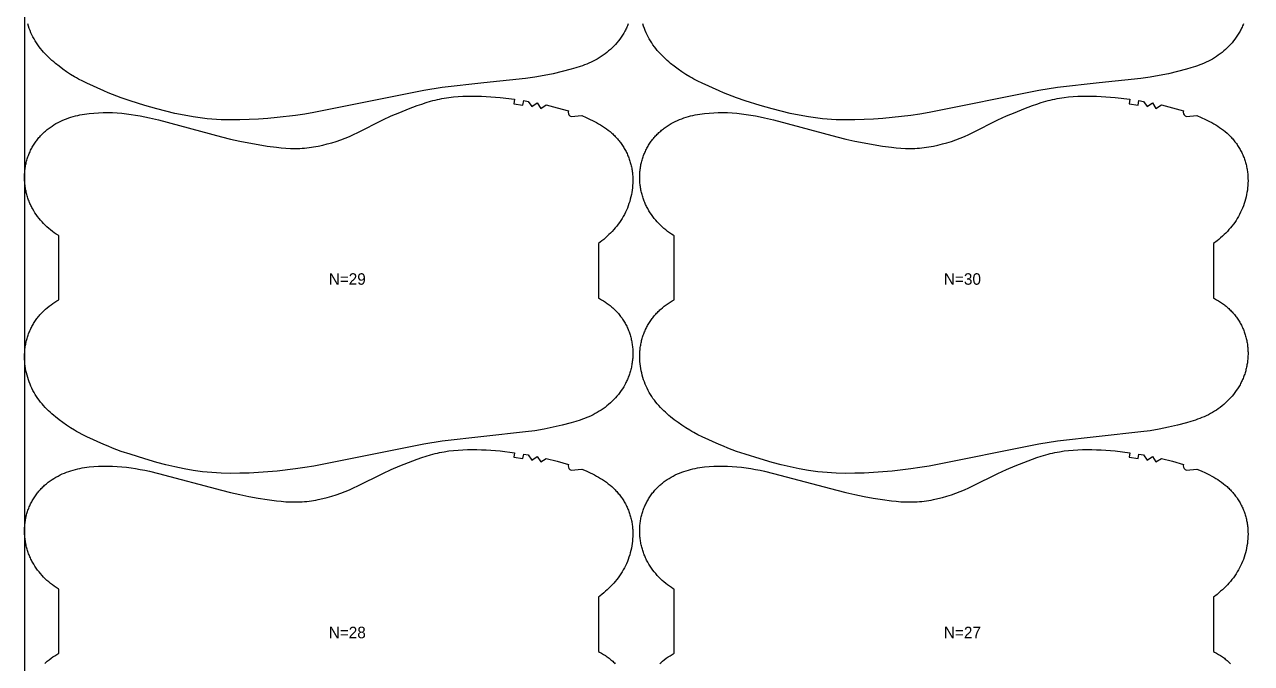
# Model space of a CAD drawing. Header units: inches. Extents: x 0 to 1874, y 0 to 1092.
# Drawn here: x 0 to 535, y 535 to 814 of the extents above; entities that cross this region are included whole.
import ezdxf

# ---------------------------------------------------------------- set-up
doc = ezdxf.new("R2010")
doc.units = ezdxf.units.IN

msp = doc.modelspace()

# ---------------------------------------------------------------- linework, layer by layer
at = {"layer": '1'}
for points in [[(0, 0), (1873.6998, 0), (1873.6998, 1091.8845), (0, 1091.8845), (0, 0)], [(238.2571, 773.4172), (242.8323, 773.8646), (244.7064, 773.0794), (246.5533, 772.2323), (247.4652, 771.7841), (248.3686, 771.3186), (249.263, 770.8352), (250.1478, 770.3334), (251.0221, 769.8125), (251.8843, 769.2714), (252.7323, 768.7089), (253.5641, 768.1239), (254.3776, 767.5152), (255.1709, 766.8816), (255.9419, 766.2221), (256.3184, 765.8822), (256.6886, 765.5353), (257.0523, 765.1815), (257.4093, 764.8207), (257.7594, 764.4531), (258.1027, 764.0789), (258.439, 763.6982), (258.7681, 763.3113), (259.09, 762.9181), (259.4046, 762.519), (259.7117, 762.114), (260.0113, 761.7033), (260.3032, 761.287), (260.5873, 760.8654), (260.8635, 760.4385), (261.1318, 760.0066), (261.392, 759.5697), (261.6439, 759.128), (261.8875, 758.6817), (262.1228, 758.231), (262.3496, 757.776), (262.5678, 757.3168), (262.7775, 756.8537), (262.9784, 756.3868), (263.1706, 755.9162), (263.354, 755.4422), (263.5285, 754.9649), (263.6941, 754.4845), (263.8506, 754.0011), (263.9979, 753.5149), (264.1361, 753.0261), (264.2651, 752.5348), (264.3847, 752.0412), (264.4949, 751.5455), (264.5957, 751.0478), (264.6871, 750.5483), (264.7691, 750.0472), (264.8419, 749.5446), (264.9055, 749.0407), (264.96, 748.5357), (265.0055, 748.0297), (265.042, 747.5229), (265.0884, 746.5076), (265.0998, 745.4911), (265.0768, 744.4747), (265.0199, 743.4598), (264.9297, 742.4476), (264.8068, 741.439), (264.6517, 740.435), (264.4647, 739.4362), (264.2466, 738.4437), (263.9976, 737.4581), (263.7184, 736.4804), (263.4095, 735.5113), (263.0712, 734.5519), (262.7037, 733.6032), (262.307, 732.6665), (261.8811, 731.7432), (261.426, 730.8344), (260.9417, 729.9414), (260.4283, 729.0655), (259.8858, 728.208), (259.3144, 727.3697), (258.7158, 726.5506), (258.0917, 725.7501), (257.444, 724.9677), (256.7746, 724.203), (256.0852, 723.4555), (255.3777, 722.7246), (254.6539, 722.0099), (253.9155, 721.3109), (253.1635, 720.6272), (252.3984, 719.9581), (251.6212, 719.3033), (250.0998, 718.0878), (250.0998, 694.3795), (250.5064, 694.1734), (251.3975, 693.6844), (252.2719, 693.1657), (253.1282, 692.6176), (253.5491, 692.3326), (253.965, 692.0402), (254.3755, 691.7407), (254.7806, 691.4339), (255.1801, 691.1198), (255.5738, 690.7986), (255.9614, 690.4703), (256.3429, 690.1348), (256.718, 689.7922), (257.0866, 689.4426), (257.4484, 689.0859), (257.8033, 688.7223), (258.1512, 688.3519), (258.492, 687.9749), (258.8255, 687.5914), (259.1516, 687.2016), (259.4701, 686.8055), (259.7808, 686.4035), (260.0838, 685.9955), (260.3787, 685.5817), (260.6656, 685.1623), (260.9442, 684.7374), (261.2143, 684.3071), (261.476, 683.8716), (261.729, 683.4311), (261.9731, 682.9857), (262.2084, 682.5355), (262.4346, 682.0807), (262.6519, 681.6215), (262.8601, 681.1581), (263.0592, 680.6907), (263.2492, 680.2194), (263.4301, 679.7446), (263.6018, 679.2663), (263.7643, 678.7848), (263.9176, 678.3003), (264.0616, 677.8129), (264.1963, 677.3229), (264.3217, 676.8304), (264.4377, 676.3356), (264.5443, 675.8388), (264.6416, 675.3401), (264.7293, 674.8397), (264.8077, 674.3377), (264.8767, 673.8345), (264.9363, 673.33), (264.9866, 672.8245), (265.0277, 672.3181), (265.0595, 671.811), (265.0821, 671.3034), (265.0955, 670.7954), (265.0998, 670.2872), (265.095, 669.779), (265.0811, 669.2709), (265.0582, 668.7631), (265.0263, 668.2557), (264.9855, 667.7489), (264.9357, 667.243), (264.8771, 666.7379), (264.8096, 666.234), (264.7332, 665.7313), (264.6479, 665.2302), (264.5538, 664.7306), (264.4509, 664.2328), (264.3391, 663.737), (264.2185, 663.2433), (264.0891, 662.7519), (263.9509, 662.263), (263.8039, 661.7767), (263.6481, 661.2933), (263.4835, 660.8128), (263.3101, 660.3355), (263.128, 659.8615), (262.9371, 659.3909), (262.7375, 658.9241), (262.5294, 658.4609), (262.3127, 658.0017), (262.0878, 657.5464), (261.8547, 657.0951), (261.6136, 656.6479), (261.1079, 655.7665), (260.572, 654.9027), (260.0069, 654.0573), (259.4139, 653.2312), (258.7941, 652.4251), (258.1487, 651.6396), (257.4785, 650.8755), (256.7843, 650.1333), (256.0669, 649.4135), (255.3272, 648.7168), (254.566, 648.0436), (253.784, 647.3947), (252.9821, 646.7704), (252.1612, 646.1714), (251.3221, 645.5978), (250.4661, 645.0498), (249.5941, 644.5274), (248.7071, 644.0308), (247.8063, 643.5601), (246.8927, 643.1154), (245.9672, 642.6968), (245.0311, 642.3041), (244.0854, 641.9351), (243.1312, 641.5875), (242.1698, 641.2589), (240.2298, 640.6487), (238.2747, 640.0852), (234.3435, 639.0467), (230.3869, 638.1186), (226.4039, 637.3046), (222.3975, 636.6154), (218.3721, 636.0532), (200.1828, 634.107), (182.0039, 632.0666), (173.9798, 630.7582), (126.1457, 621.1918), (122.1333, 620.5404), (118.1089, 619.9638), (110.0365, 618.9962), (105.9877, 618.6333), (101.9321, 618.3539), (97.872, 618.1533), (93.8085, 618.0325), (89.743, 618), (85.679, 618.0871), (83.649, 618.1866), (81.6214, 618.3262), (79.5972, 618.5068), (77.5771, 618.7294), (75.5621, 618.9942), (73.5524, 619.2985), (69.5499, 620.0119), (65.5709, 620.8441), (61.6141, 621.7759), (57.6781, 622.7926), (52.448, 624.2795), (46.0015, 626.3073), (42.1496, 627.6108), (40.2383, 628.3019), (38.342, 629.0306), (36.4629, 629.8018), (34.5975, 630.6069), (27.188, 633.964), (25.3594, 634.8504), (23.5572, 635.7863), (22.6686, 636.2777), (21.789, 636.7851), (20.0562, 637.8457), (18.3583, 638.9632), (16.695, 640.1326), (15.0668, 641.3505), (13.4786, 642.6194), (12.7013, 643.2743), (11.9363, 643.9433), (11.1842, 644.6271), (10.4459, 645.326), (9.7221, 646.0407), (9.0146, 646.7716), (8.3252, 647.5191), (7.6557, 648.2839), (7.0081, 649.0662), (6.384, 649.8667), (5.7853, 650.6859), (5.214, 651.5241), (4.6715, 652.3817), (4.158, 653.2576), (3.6738, 654.1505), (3.2187, 655.0593), (2.7928, 655.9827), (2.396, 656.9193), (2.0285, 657.868), (1.6903, 658.8275), (1.3813, 659.7965), (1.1021, 660.7742), (0.8532, 661.7598), (0.635, 662.7524), (0.4481, 663.7511), (0.2929, 664.7552), (0.17, 665.7637), (0.0799, 666.7759), (0.023, 667.7908), (0, 668.8072), (0.0114, 669.8237), (0.0578, 670.839), (0.0943, 671.3458), (0.1397, 671.8518), (0.1942, 672.3568), (0.2579, 672.8607), (0.3306, 673.3633), (0.4127, 673.8644), (0.5041, 674.3639), (0.6048, 674.8616), (0.7151, 675.3573), (0.8347, 675.8509), (0.9636, 676.3422), (1.1018, 676.831), (1.2492, 677.3172), (1.4057, 677.8006), (1.5712, 678.281), (1.7457, 678.7583), (1.9291, 679.2323), (2.1214, 679.7029), (2.3223, 680.1698), (2.532, 680.6329), (2.7502, 681.0921), (2.977, 681.5471), (3.2122, 681.9979), (3.4559, 682.4441), (3.7078, 682.8858), (3.968, 683.3227), (4.2362, 683.7546), (4.5125, 684.1815), (4.7966, 684.6032), (5.0885, 685.0194), (5.3881, 685.4301), (5.6952, 685.8351), (6.0098, 686.2342), (6.3317, 686.6274), (6.6608, 687.0144), (6.9971, 687.395), (7.3403, 687.7692), (7.6905, 688.1368), (8.0475, 688.4976), (8.4111, 688.8515), (8.7813, 689.1983), (9.1579, 689.5382), (9.9289, 690.1977), (10.7222, 690.8313), (11.5357, 691.44), (12.3675, 692.025), (13.2155, 692.5875), (14.0777, 693.1286), (14.952, 693.6496), (15, 693.6768), (15, 721.5143), (14.6337, 721.7337), (13.7777, 722.2817), (12.9386, 722.8553), (12.1177, 723.4543), (11.3158, 724.0785), (10.5338, 724.7275), (9.7725, 725.4007), (9.0328, 726.0974), (8.3155, 726.8172), (7.6213, 727.5594), (6.9511, 728.3235), (6.3057, 729.1089), (5.6859, 729.9151), (5.0929, 730.7412), (4.5278, 731.5865), (3.9919, 732.4503), (3.4862, 733.3318), (3.2451, 733.779), (3.012, 734.2302), (2.7871, 734.6856), (2.5704, 735.1448), (2.3622, 735.6079), (2.1626, 736.0748), (1.9718, 736.5453), (1.7897, 737.0193), (1.6163, 737.4967), (1.4517, 737.9772), (1.2959, 738.4606), (1.1489, 738.9469), (1.0107, 739.4358), (0.8813, 739.9272), (0.7607, 740.4209), (0.6489, 740.9167), (0.546, 741.4145), (0.4519, 741.914), (0.3666, 742.4152), (0.2902, 742.9179), (0.2227, 743.4218), (0.164, 743.9268), (0.1143, 744.4328), (0.0734, 744.9396), (0.0416, 745.447), (0.0187, 745.9548), (0.0048, 746.4629), (0, 746.9711), (0.0043, 747.4793), (0.0177, 747.9873), (0.0403, 748.4949), (0.0721, 749.002), (0.1132, 749.5084), (0.1635, 750.0139), (0.2231, 750.5183), (0.2921, 751.0216), (0.3705, 751.5236), (0.4582, 752.024), (0.5554, 752.5227), (0.6621, 753.0195), (0.7781, 753.5143), (0.9035, 754.0068), (1.0382, 754.4968), (1.1822, 754.9842), (1.3355, 755.4687), (1.498, 755.9502), (1.6697, 756.4285), (1.8506, 756.9033), (2.0406, 757.3745), (2.2397, 757.8419), (2.4479, 758.3053), (2.6652, 758.7645), (2.8914, 759.2193), (3.1266, 759.6696), (3.3708, 760.115), (3.6238, 760.5555), (3.8854, 760.991), (4.1556, 761.4212), (4.4342, 761.8461), (4.721, 762.2656), (5.016, 762.6793), (5.3189, 763.0873), (5.6297, 763.4894), (5.9482, 763.8855), (6.2743, 764.2753), (6.6078, 764.6588), (6.9485, 765.0358), (7.2965, 765.4062), (7.6514, 765.7698), (8.0132, 766.1265), (8.3818, 766.4761), (8.7569, 766.8187), (9.1383, 767.1542), (9.526, 767.4825), (9.9197, 767.8037), (10.3191, 768.1177), (10.7243, 768.4245), (11.1348, 768.7241), (11.5506, 769.0164), (11.9715, 769.3015), (12.8279, 769.8496), (13.7023, 770.3683), (14.5934, 770.8573), (15.4997, 771.3166), (16.4201, 771.7465), (17.3535, 772.1475), (18.2987, 772.5199), (19.2545, 772.8644), (20.22, 773.1812), (21.194, 773.4709), (22.1754, 773.7339), (23.1631, 773.9708), (24.1564, 774.1827), (25.1547, 774.371), (26.1573, 774.5369), (27.1634, 774.6818), (28.1726, 774.8068), (30.1971, 775.0026), (32.2262, 775.1332), (34.2577, 775.2014), (36.2898, 775.2085), (38.3211, 775.1558), (40.3501, 775.0451), (42.3758, 774.8803), (44.3974, 774.6661), (46.414, 774.4068), (48.4249, 774.1062), (50.4289, 773.7642), (52.425, 773.3802), (54.4119, 772.9532), (58.359, 771.9839), (85.8508, 764.6333), (89.8023, 763.6778), (93.7703, 762.7938), (97.7548, 761.9874), (101.7536, 761.2558), (105.7653, 760.602), (109.7943, 760.0607), (111.8166, 759.8466), (113.8431, 759.6825), (115.8726, 759.5798), (116.8881, 759.555), (117.9037, 759.5498), (118.9193, 759.5652), (119.9346, 759.6013), (120.9492, 759.6576), (121.9626, 759.7338), (122.9745, 759.8295), (123.9844, 759.9444), (124.9921, 760.0782), (125.997, 760.2304), (126.9988, 760.4007), (127.9974, 760.5886), (129.9843, 761.0152), (131.9568, 761.506), (133.9138, 762.0569), (135.854, 762.6646), (137.7755, 763.3289), (139.6757, 764.0501), (141.5524, 764.8289), (143.4047, 765.6633), (145.2371, 766.5418), (156.1331, 772.0222), (159.8305, 773.7112), (163.5734, 775.2984), (167.3508, 776.799), (171.1615, 778.2156), (173.0803, 778.8897), (175.0107, 779.5281), (176.9556, 780.1162), (177.9344, 780.3869), (178.9179, 780.6396), (179.9064, 780.8728), (180.8995, 781.0867), (181.8968, 781.2819), (182.8977, 781.4589), (184.9085, 781.7605), (186.9282, 781.996), (188.9533, 782.17), (190.9821, 782.2885), (193.0135, 782.3579), (195.0461, 782.3845), (197.0789, 782.3735), (199.1109, 782.3256), (201.1416, 782.2405), (203.1702, 782.1178), (207.2195, 781.7652), (213.5677, 780.997), (213.2964, 779.0155), (217.2127, 778.4389), (217.5249, 780.4144), (219.4986, 780.091), (221.1095, 777.7769), (223.4335, 779.3726), (224.9794, 777.0165), (227.3466, 778.5443), (232.1847, 777.2868), (236.9967, 775.9325), (236.8989, 775.319), (236.9938, 774.705), (237.2721, 774.1496), (237.7071, 773.7061), (238.2571, 773.4172)], [(506.3571, 773.4172), (510.9323, 773.8646), (512.8064, 773.0794), (514.6533, 772.2323), (515.5652, 771.7841), (516.4686, 771.3186), (517.363, 770.8352), (518.2478, 770.3334), (519.1221, 769.8125), (519.9843, 769.2714), (520.8323, 768.7089), (521.6641, 768.1239), (522.4776, 767.5152), (523.2709, 766.8816), (524.0419, 766.2221), (524.4184, 765.8822), (524.7886, 765.5353), (525.1523, 765.1815), (525.5093, 764.8207), (525.8594, 764.4531), (526.2027, 764.0789), (526.539, 763.6982), (526.8681, 763.3113), (527.19, 762.9181), (527.5046, 762.519), (527.8117, 762.114), (528.1113, 761.7033), (528.4032, 761.287), (528.6873, 760.8654), (528.9635, 760.4385), (529.2318, 760.0066), (529.492, 759.5697), (529.7439, 759.128), (529.9875, 758.6817), (530.2228, 758.231), (530.4496, 757.776), (530.6678, 757.3168), (530.8775, 756.8537), (531.0784, 756.3868), (531.2706, 755.9162), (531.454, 755.4422), (531.6285, 754.9649), (531.7941, 754.4845), (531.9506, 754.0011), (532.0979, 753.5149), (532.2361, 753.0261), (532.3651, 752.5348), (532.4847, 752.0412), (532.5949, 751.5455), (532.6957, 751.0478), (532.7871, 750.5483), (532.8691, 750.0472), (532.9419, 749.5446), (533.0055, 749.0407), (533.06, 748.5357), (533.1055, 748.0297), (533.142, 747.5229), (533.1884, 746.5076), (533.1998, 745.4911), (533.1768, 744.4747), (533.1199, 743.4598), (533.0297, 742.4476), (532.9068, 741.439), (532.7517, 740.435), (532.5647, 739.4362), (532.3466, 738.4437), (532.0976, 737.4581), (531.8184, 736.4804), (531.5095, 735.5113), (531.1712, 734.5519), (530.8037, 733.6032), (530.407, 732.6665), (529.9811, 731.7432), (529.526, 730.8344), (529.0417, 729.9414), (528.5283, 729.0655), (527.9858, 728.208), (527.4144, 727.3697), (526.8158, 726.5506), (526.1917, 725.7501), (525.544, 724.9677), (524.8746, 724.203), (524.1852, 723.4555), (523.4777, 722.7246), (522.7539, 722.0099), (522.0155, 721.3109), (521.2635, 720.6272), (520.4984, 719.9581), (519.7212, 719.3033), (518.1998, 718.0878), (518.1998, 694.3795), (518.6064, 694.1734), (519.4975, 693.6844), (520.3719, 693.1657), (521.2282, 692.6176), (521.6491, 692.3326), (522.065, 692.0402), (522.4755, 691.7407), (522.8806, 691.4339), (523.2801, 691.1198), (523.6738, 690.7986), (524.0614, 690.4703), (524.4429, 690.1348), (524.818, 689.7922), (525.1866, 689.4426), (525.5484, 689.0859), (525.9033, 688.7223), (526.2512, 688.3519), (526.592, 687.9749), (526.9255, 687.5914), (527.2516, 687.2016), (527.5701, 686.8055), (527.8808, 686.4035), (528.1838, 685.9955), (528.4787, 685.5817), (528.7656, 685.1623), (529.0442, 684.7374), (529.3143, 684.3071), (529.576, 683.8716), (529.829, 683.4311), (530.0731, 682.9857), (530.3084, 682.5355), (530.5346, 682.0807), (530.7519, 681.6215), (530.9601, 681.1581), (531.1592, 680.6907), (531.3492, 680.2194), (531.5301, 679.7446), (531.7018, 679.2663), (531.8643, 678.7848), (532.0176, 678.3003), (532.1616, 677.8129), (532.2963, 677.3229), (532.4217, 676.8304), (532.5377, 676.3356), (532.6443, 675.8388), (532.7416, 675.3401), (532.8293, 674.8397), (532.9077, 674.3377), (532.9767, 673.8345), (533.0363, 673.33), (533.0866, 672.8245), (533.1277, 672.3181), (533.1595, 671.811), (533.1821, 671.3034), (533.1955, 670.7954), (533.1998, 670.2872), (533.195, 669.779), (533.1811, 669.2709), (533.1582, 668.7631), (533.1263, 668.2557), (533.0855, 667.7489), (533.0357, 667.243), (532.9771, 666.7379), (532.9096, 666.234), (532.8332, 665.7313), (532.7479, 665.2302), (532.6538, 664.7306), (532.5509, 664.2328), (532.4391, 663.737), (532.3185, 663.2433), (532.1891, 662.7519), (532.0509, 662.263), (531.9039, 661.7767), (531.7481, 661.2933), (531.5835, 660.8128), (531.4101, 660.3355), (531.228, 659.8615), (531.0371, 659.3909), (530.8375, 658.9241), (530.6294, 658.4609), (530.4127, 658.0017), (530.1878, 657.5464), (529.9547, 657.0951), (529.7136, 656.6479), (529.2079, 655.7665), (528.672, 654.9027), (528.1069, 654.0573), (527.5139, 653.2312), (526.8941, 652.4251), (526.2487, 651.6396), (525.5785, 650.8755), (524.8843, 650.1333), (524.1669, 649.4135), (523.4272, 648.7168), (522.666, 648.0436), (521.884, 647.3947), (521.0821, 646.7704), (520.2612, 646.1714), (519.4221, 645.5978), (518.5661, 645.0498), (517.6941, 644.5274), (516.8071, 644.0308), (515.9063, 643.5601), (514.9927, 643.1154), (514.0672, 642.6968), (513.1311, 642.3041), (512.1854, 641.9351), (511.2312, 641.5875), (510.2698, 641.2589), (508.3298, 640.6487), (506.3747, 640.0852), (502.4435, 639.0467), (498.4869, 638.1186), (494.5039, 637.3046), (490.4975, 636.6154), (486.4721, 636.0532), (468.2828, 634.107), (450.1039, 632.0666), (442.0798, 630.7582), (394.2457, 621.1918), (390.2333, 620.5404), (386.2089, 619.9638), (378.1365, 618.9962), (374.0877, 618.6333), (370.0321, 618.3539), (365.972, 618.1533), (361.9085, 618.0325), (357.843, 618), (353.779, 618.0871), (351.749, 618.1866), (349.7214, 618.3262), (347.6972, 618.5068), (345.6771, 618.7294), (343.6621, 618.9942), (341.6524, 619.2985), (337.6499, 620.0119), (333.6709, 620.8441), (329.7141, 621.7759), (325.7781, 622.7926), (320.548, 624.2795), (314.1015, 626.3073), (310.2496, 627.6108), (308.3383, 628.3019), (306.442, 629.0306), (304.5629, 629.8018), (302.6975, 630.6069), (295.288, 633.964), (293.4594, 634.8504), (291.6572, 635.7863), (290.7686, 636.2777), (289.889, 636.7851), (288.1562, 637.8457), (286.4583, 638.9632), (284.795, 640.1326), (283.1668, 641.3505), (281.5786, 642.6194), (280.8013, 643.2743), (280.0363, 643.9433), (279.2842, 644.6271), (278.5459, 645.326), (277.8221, 646.0407), (277.1146, 646.7716), (276.4252, 647.5191), (275.7557, 648.2839), (275.1081, 649.0662), (274.484, 649.8667), (273.8853, 650.6859), (273.314, 651.5241), (272.7715, 652.3817), (272.258, 653.2576), (271.7738, 654.1505), (271.3187, 655.0593), (270.8928, 655.9827), (270.496, 656.9193), (270.1285, 657.868), (269.7903, 658.8275), (269.4813, 659.7965), (269.2021, 660.7742), (268.9532, 661.7598), (268.735, 662.7524), (268.5481, 663.7511), (268.3929, 664.7552), (268.27, 665.7637), (268.1799, 666.7759), (268.123, 667.7908), (268.1, 668.8072), (268.1114, 669.8237), (268.1578, 670.839), (268.1943, 671.3458), (268.2397, 671.8518), (268.2942, 672.3568), (268.3579, 672.8607), (268.4306, 673.3633), (268.5127, 673.8644), (268.6041, 674.3639), (268.7048, 674.8616), (268.8151, 675.3573), (268.9347, 675.8509), (269.0636, 676.3422), (269.2018, 676.831), (269.3492, 677.3172), (269.5057, 677.8006), (269.6712, 678.281), (269.8457, 678.7583), (270.0291, 679.2323), (270.2214, 679.7029), (270.4223, 680.1698), (270.632, 680.6329), (270.8502, 681.0921), (271.077, 681.5471), (271.3122, 681.9979), (271.5559, 682.4441), (271.8078, 682.8858), (272.068, 683.3227), (272.3362, 683.7546), (272.6125, 684.1815), (272.8966, 684.6032), (273.1885, 685.0194), (273.4881, 685.4301), (273.7952, 685.8351), (274.1098, 686.2342), (274.4317, 686.6274), (274.7608, 687.0144), (275.0971, 687.395), (275.4403, 687.7692), (275.7905, 688.1368), (276.1475, 688.4976), (276.5111, 688.8515), (276.8813, 689.1983), (277.2579, 689.5382), (278.0289, 690.1977), (278.8222, 690.8313), (279.6357, 691.44), (280.4675, 692.025), (281.3155, 692.5875), (282.1777, 693.1286), (283.052, 693.6496), (283.1, 693.6768), (283.1, 721.5143), (282.7337, 721.7337), (281.8777, 722.2817), (281.0386, 722.8553), (280.2177, 723.4543), (279.4158, 724.0785), (278.6338, 724.7275), (277.8725, 725.4007), (277.1328, 726.0974), (276.4155, 726.8172), (275.7213, 727.5594), (275.0511, 728.3235), (274.4057, 729.1089), (273.7859, 729.9151), (273.1929, 730.7412), (272.6278, 731.5865), (272.0919, 732.4503), (271.5862, 733.3318), (271.3451, 733.779), (271.112, 734.2302), (270.8871, 734.6856), (270.6704, 735.1448), (270.4622, 735.6079), (270.2626, 736.0748), (270.0718, 736.5453), (269.8897, 737.0193), (269.7163, 737.4967), (269.5517, 737.9772), (269.3959, 738.4606), (269.2489, 738.9469), (269.1107, 739.4358), (268.9813, 739.9272), (268.8607, 740.4209), (268.7489, 740.9167), (268.646, 741.4145), (268.5519, 741.914), (268.4666, 742.4152), (268.3902, 742.9179), (268.3227, 743.4218), (268.264, 743.9268), (268.2143, 744.4328), (268.1734, 744.9396), (268.1416, 745.447), (268.1187, 745.9548), (268.1048, 746.4629), (268.1, 746.9711), (268.1043, 747.4793), (268.1177, 747.9873), (268.1403, 748.4949), (268.1721, 749.002), (268.2132, 749.5084), (268.2635, 750.0139), (268.3231, 750.5183), (268.3921, 751.0216), (268.4705, 751.5236), (268.5582, 752.024), (268.6554, 752.5227), (268.7621, 753.0195), (268.8781, 753.5143), (269.0035, 754.0068), (269.1382, 754.4968), (269.2822, 754.9842), (269.4355, 755.4687), (269.598, 755.9502), (269.7697, 756.4285), (269.9506, 756.9033), (270.1406, 757.3745), (270.3397, 757.8419), (270.5479, 758.3053), (270.7652, 758.7645), (270.9914, 759.2193), (271.2266, 759.6696), (271.4708, 760.115), (271.7238, 760.5555), (271.9854, 760.991), (272.2556, 761.4212), (272.5342, 761.8461), (272.821, 762.2656), (273.116, 762.6793), (273.4189, 763.0873), (273.7297, 763.4894), (274.0482, 763.8855), (274.3743, 764.2753), (274.7078, 764.6588), (275.0485, 765.0358), (275.3965, 765.4062), (275.7514, 765.7698), (276.1132, 766.1265), (276.4818, 766.4761), (276.8569, 766.8187), (277.2383, 767.1542), (277.626, 767.4825), (278.0197, 767.8037), (278.4191, 768.1177), (278.8243, 768.4245), (279.2348, 768.7241), (279.6506, 769.0164), (280.0715, 769.3015), (280.9279, 769.8496), (281.8023, 770.3683), (282.6934, 770.8573), (283.5997, 771.3166), (284.5201, 771.7465), (285.4535, 772.1475), (286.3987, 772.5199), (287.3545, 772.8644), (288.32, 773.1812), (289.294, 773.4709), (290.2754, 773.7339), (291.2631, 773.9708), (292.2564, 774.1827), (293.2547, 774.371), (294.2573, 774.5369), (295.2634, 774.6818), (296.2726, 774.8068), (298.2971, 775.0026), (300.3262, 775.1332), (302.3577, 775.2014), (304.3898, 775.2085), (306.4211, 775.1558), (308.4501, 775.0451), (310.4758, 774.8803), (312.4974, 774.6661), (314.514, 774.4068), (316.5249, 774.1062), (318.5289, 773.7642), (320.525, 773.3802), (322.5119, 772.9532), (326.459, 771.9839), (353.9508, 764.6333), (357.9023, 763.6778), (361.8703, 762.7938), (365.8548, 761.9874), (369.8536, 761.2558), (373.8653, 760.602), (377.8943, 760.0607), (379.9166, 759.8466), (381.9431, 759.6825), (383.9726, 759.5798), (384.9881, 759.555), (386.0037, 759.5498), (387.0193, 759.5652), (388.0346, 759.6013), (389.0492, 759.6576), (390.0626, 759.7338), (391.0745, 759.8295), (392.0844, 759.9444), (393.0921, 760.0782), (394.097, 760.2304), (395.0988, 760.4007), (396.0974, 760.5886), (398.0843, 761.0152), (400.0568, 761.506), (402.0138, 762.0569), (403.954, 762.6646), (405.8755, 763.3289), (407.7757, 764.0501), (409.6524, 764.8289), (411.5047, 765.6633), (413.3371, 766.5418), (424.2331, 772.0222), (427.9305, 773.7112), (431.6734, 775.2984), (435.4508, 776.799), (439.2615, 778.2156), (441.1803, 778.8897), (443.1107, 779.5281), (445.0556, 780.1162), (446.0344, 780.3869), (447.0179, 780.6396), (448.0064, 780.8728), (448.9995, 781.0867), (449.9968, 781.2819), (450.9977, 781.4589), (453.0085, 781.7605), (455.0282, 781.996), (457.0533, 782.17), (459.0821, 782.2885), (461.1135, 782.3579), (463.1461, 782.3845), (465.1789, 782.3735), (467.2109, 782.3256), (469.2416, 782.2405), (471.2702, 782.1178), (475.3195, 781.7652), (481.6677, 780.997), (481.3964, 779.0155), (485.3127, 778.4389), (485.6249, 780.4144), (487.5986, 780.091), (489.2095, 777.7769), (491.5335, 779.3726), (493.0794, 777.0165), (495.4466, 778.5443), (500.2847, 777.2868), (505.0967, 775.9325), (504.9989, 775.319), (505.0938, 774.705), (505.3721, 774.1496), (505.8071, 773.7061), (506.3571, 773.4172)]]:
    msp.add_lwpolyline(points, close=True, dxfattribs=at)
for points in [[(263.128, 813.8615), (262.9371, 813.3909), (262.7375, 812.9241), (262.5294, 812.4609), (262.3127, 812.0017), (262.0878, 811.5464), (261.8547, 811.0951), (261.6136, 810.6479), (261.1079, 809.7665), (260.572, 808.9027), (260.0069, 808.0573), (259.4139, 807.2312), (258.7941, 806.4251), (258.1487, 805.6396), (257.4785, 804.8755), (256.7843, 804.1333), (256.0669, 803.4135), (255.3272, 802.7168), (254.566, 802.0436), (253.784, 801.3947), (252.9821, 800.7704), (252.1612, 800.1714), (251.3221, 799.5978), (250.4661, 799.0498), (249.5941, 798.5274), (248.7071, 798.0308), (247.8063, 797.5601), (246.8927, 797.1154), (245.9672, 796.6968), (245.0311, 796.3041), (244.0854, 795.9351), (243.1312, 795.5875), (242.1698, 795.2589), (240.2298, 794.6487), (238.2747, 794.0852), (234.3435, 793.0467), (230.3869, 792.1186), (226.4039, 791.3046), (222.3975, 790.6154), (218.3721, 790.0532), (200.1828, 788.107), (182.0039, 786.0666), (173.9798, 784.7582), (126.1457, 775.1918), (122.1333, 774.5404), (118.1089, 773.9638), (110.0365, 772.9962), (105.9877, 772.6333), (101.9321, 772.3539), (97.872, 772.1533), (93.8085, 772.0325), (89.743, 772), (85.679, 772.0871), (83.649, 772.1866), (81.6214, 772.3262), (79.5972, 772.5068), (77.5771, 772.7294), (75.5621, 772.9942), (73.5524, 773.2985), (69.5499, 774.0119), (65.5709, 774.8441), (61.6141, 775.7759), (57.6781, 776.7926), (52.448, 778.2795), (46.0015, 780.3073), (42.1496, 781.6108), (40.2383, 782.3019), (38.342, 783.0306), (36.4629, 783.8018), (34.5975, 784.6069), (27.188, 787.964), (25.3594, 788.8504), (23.5572, 789.7863), (22.6686, 790.2777), (21.789, 790.7851), (20.0562, 791.8457), (18.3583, 792.9632), (16.695, 794.1326), (15.0668, 795.3505), (13.4786, 796.6194), (12.7013, 797.2743), (11.9363, 797.9433), (11.1842, 798.6271), (10.4459, 799.326), (9.7221, 800.0407), (9.0146, 800.7716), (8.3252, 801.5191), (7.6557, 802.2839), (7.0081, 803.0662), (6.384, 803.8667), (5.7853, 804.6859), (5.214, 805.5241), (4.6715, 806.3817), (4.158, 807.2576), (3.6738, 808.1505), (3.2187, 809.0593), (2.7928, 809.9827), (2.396, 810.9193), (2.0285, 811.868), (1.6903, 812.8275), (1.3813, 813.7965)], [(531.228, 813.8615), (531.0371, 813.3909), (530.8375, 812.9241), (530.6294, 812.4609), (530.4127, 812.0017), (530.1878, 811.5464), (529.9547, 811.0951), (529.7136, 810.6479), (529.2079, 809.7665), (528.672, 808.9027), (528.1069, 808.0573), (527.5139, 807.2312), (526.8941, 806.4251), (526.2487, 805.6396), (525.5785, 804.8755), (524.8843, 804.1333), (524.1669, 803.4135), (523.4272, 802.7168), (522.666, 802.0436), (521.884, 801.3947), (521.0821, 800.7704), (520.2612, 800.1714), (519.4221, 799.5978), (518.5661, 799.0498), (517.6941, 798.5274), (516.8071, 798.0308), (515.9063, 797.5601), (514.9927, 797.1154), (514.0672, 796.6968), (513.1311, 796.3041), (512.1854, 795.9351), (511.2312, 795.5875), (510.2698, 795.2589), (508.3298, 794.6487), (506.3747, 794.0852), (502.4435, 793.0467), (498.4869, 792.1186), (494.5039, 791.3046), (490.4975, 790.6154), (486.4721, 790.0532), (468.2828, 788.107), (450.1039, 786.0666), (442.0798, 784.7582), (394.2457, 775.1918), (390.2333, 774.5404), (386.2089, 773.9638), (378.1365, 772.9962), (374.0877, 772.6333), (370.0321, 772.3539), (365.972, 772.1533), (361.9085, 772.0325), (357.843, 772), (353.779, 772.0871), (351.749, 772.1866), (349.7214, 772.3262), (347.6972, 772.5068), (345.6771, 772.7294), (343.6621, 772.9942), (341.6524, 773.2985), (337.6499, 774.0119), (333.6709, 774.8441), (329.7141, 775.7759), (325.7781, 776.7926), (320.548, 778.2795), (314.1015, 780.3073), (310.2496, 781.6108), (308.3383, 782.3019), (306.442, 783.0306), (304.5629, 783.8018), (302.6975, 784.6069), (295.288, 787.964), (293.4594, 788.8504), (291.6572, 789.7863), (290.7686, 790.2777), (289.889, 790.7851), (288.1562, 791.8457), (286.4583, 792.9632), (284.795, 794.1326), (283.1668, 795.3505), (281.5786, 796.6194), (280.8013, 797.2743), (280.0363, 797.9433), (279.2842, 798.6271), (278.5459, 799.326), (277.8221, 800.0407), (277.1146, 800.7716), (276.4252, 801.5191), (275.7557, 802.2839), (275.1081, 803.0662), (274.484, 803.8667), (273.8853, 804.6859), (273.314, 805.5241), (272.7715, 806.3817), (272.258, 807.2576), (271.7738, 808.1505), (271.3187, 809.0593), (270.8928, 809.9827), (270.496, 810.9193), (270.1285, 811.868), (269.7903, 812.8275), (269.4813, 813.7965)], [(8.7813, 535.1983), (9.1579, 535.5382), (9.9289, 536.1977), (10.7222, 536.8313), (11.5357, 537.44), (12.3675, 538.025), (13.2155, 538.5875), (14.0777, 539.1286), (14.952, 539.6496), (15, 539.6768), (15, 567.5143), (14.6337, 567.7337), (13.7777, 568.2817), (12.9386, 568.8553), (12.1177, 569.4543), (11.3158, 570.0785), (10.5338, 570.7275), (9.7725, 571.4007), (9.0328, 572.0974), (8.3155, 572.8172), (7.6213, 573.5594), (6.9511, 574.3235), (6.3057, 575.1089), (5.6859, 575.9151), (5.0929, 576.7412), (4.5278, 577.5865), (3.9919, 578.4503), (3.4862, 579.3318), (3.2451, 579.779), (3.012, 580.2302), (2.7871, 580.6856), (2.5704, 581.1448), (2.3622, 581.6079), (2.1626, 582.0748), (1.9718, 582.5453), (1.7897, 583.0193), (1.6163, 583.4967), (1.4517, 583.9772), (1.2959, 584.4606), (1.1489, 584.9469), (1.0107, 585.4358), (0.8813, 585.9272), (0.7607, 586.4209), (0.6489, 586.9167), (0.546, 587.4145), (0.4519, 587.914), (0.3666, 588.4152), (0.2902, 588.9179), (0.2227, 589.4218), (0.164, 589.9268), (0.1143, 590.4328), (0.0734, 590.9396), (0.0416, 591.447), (0.0187, 591.9548), (0.0048, 592.4629), (0, 592.9711), (0.0043, 593.4793), (0.0177, 593.9873), (0.0403, 594.4949), (0.0721, 595.002), (0.1132, 595.5084), (0.1635, 596.0139), (0.2231, 596.5183), (0.2921, 597.0216), (0.3705, 597.5236), (0.4582, 598.024), (0.5554, 598.5227), (0.6621, 599.0195), (0.7781, 599.5143), (0.9035, 600.0068), (1.0382, 600.4968), (1.1822, 600.9842), (1.3355, 601.4687), (1.498, 601.9502), (1.6697, 602.4285), (1.8506, 602.9033), (2.0406, 603.3745), (2.2397, 603.8419), (2.4479, 604.3053), (2.6652, 604.7645), (2.8914, 605.2193), (3.1266, 605.6696), (3.3708, 606.115), (3.6238, 606.5555), (3.8854, 606.991), (4.1556, 607.4212), (4.4342, 607.8461), (4.721, 608.2656), (5.016, 608.6793), (5.3189, 609.0873), (5.6297, 609.4894), (5.9482, 609.8855), (6.2743, 610.2753), (6.6078, 610.6588), (6.9485, 611.0358), (7.2965, 611.4062), (7.6514, 611.7698), (8.0132, 612.1265), (8.3818, 612.4761), (8.7569, 612.8187), (9.1383, 613.1542), (9.526, 613.4825), (9.9197, 613.8037), (10.3191, 614.1177), (10.7243, 614.4245), (11.1348, 614.7241), (11.5506, 615.0164), (11.9715, 615.3015), (12.8279, 615.8496), (13.7023, 616.3683), (14.5934, 616.8573), (15.4997, 617.3166), (16.4201, 617.7465), (17.3535, 618.1475), (18.2987, 618.5199), (19.2545, 618.8644), (20.22, 619.1812), (21.194, 619.4709), (22.1754, 619.7339), (23.1631, 619.9708), (24.1564, 620.1827), (25.1547, 620.371), (26.1573, 620.5369), (27.1634, 620.6818), (28.1726, 620.8068), (30.1971, 621.0026), (32.2262, 621.1332), (34.2577, 621.2014), (36.2898, 621.2085), (38.3211, 621.1558), (40.3501, 621.0451), (42.3758, 620.8803), (44.3974, 620.6661), (46.414, 620.4068), (48.4249, 620.1062), (50.4289, 619.7642), (52.425, 619.3802), (54.4119, 618.9532), (58.359, 617.9839), (85.8508, 610.6333), (89.8023, 609.6778), (93.7703, 608.7938), (97.7548, 607.9874), (101.7536, 607.2558), (105.7653, 606.602), (109.7943, 606.0607), (111.8166, 605.8466), (113.8431, 605.6825), (115.8726, 605.5798), (116.8881, 605.555), (117.9037, 605.5498), (118.9193, 605.5652), (119.9346, 605.6013), (120.9492, 605.6576), (121.9626, 605.7338), (122.9745, 605.8295), (123.9844, 605.9444), (124.9921, 606.0782), (125.997, 606.2304), (126.9988, 606.4007), (127.9974, 606.5886), (129.9843, 607.0152), (131.9568, 607.506), (133.9138, 608.0569), (135.854, 608.6646), (137.7755, 609.3289), (139.6757, 610.0501), (141.5524, 610.8289), (143.4047, 611.6633), (145.2371, 612.5418), (156.1331, 618.0222), (159.8305, 619.7112), (163.5734, 621.2984), (167.3508, 622.799), (171.1615, 624.2156), (173.0803, 624.8897), (175.0107, 625.5281), (176.9556, 626.1162), (177.9344, 626.3869), (178.9179, 626.6396), (179.9064, 626.8728), (180.8995, 627.0867), (181.8968, 627.2819), (182.8977, 627.4589), (184.9085, 627.7605), (186.9282, 627.996), (188.9533, 628.17), (190.9821, 628.2885), (193.0135, 628.3579), (195.0461, 628.3845), (197.0789, 628.3735), (199.1109, 628.3256), (201.1416, 628.2405), (203.1702, 628.1178), (207.2195, 627.7652), (213.5677, 626.997), (213.2964, 625.0155), (217.2127, 624.4389), (217.5249, 626.4144), (219.4986, 626.091), (221.1095, 623.7769), (223.4335, 625.3726), (224.9794, 623.0165), (227.3466, 624.5443), (232.1847, 623.2868), (236.9967, 621.9325), (236.8989, 621.319), (236.9938, 620.705), (237.2721, 620.1496), (237.7071, 619.7061), (238.2571, 619.4172), (238.2571, 619.4172), (242.8323, 619.8646), (244.7064, 619.0794), (246.5533, 618.2323), (247.4652, 617.7841), (248.3686, 617.3186), (249.263, 616.8352), (250.1478, 616.3334), (251.0221, 615.8125), (251.8843, 615.2714), (252.7323, 614.7089), (253.5641, 614.1239), (254.3776, 613.5152), (255.1709, 612.8816), (255.9419, 612.2221), (256.3184, 611.8822), (256.6886, 611.5353), (257.0523, 611.1815), (257.4093, 610.8207), (257.7594, 610.4531), (258.1027, 610.0789), (258.439, 609.6982), (258.7681, 609.3113), (259.09, 608.9181), (259.4046, 608.519), (259.7117, 608.114), (260.0113, 607.7033), (260.3032, 607.287), (260.5873, 606.8654), (260.8635, 606.4385), (261.1318, 606.0066), (261.392, 605.5697), (261.6439, 605.128), (261.8875, 604.6817), (262.1228, 604.231), (262.3496, 603.776), (262.5678, 603.3168), (262.7775, 602.8537), (262.9784, 602.3868), (263.1706, 601.9162), (263.354, 601.4422), (263.5285, 600.9649), (263.6941, 600.4845), (263.8506, 600.0011), (263.9979, 599.5149), (264.1361, 599.0261), (264.2651, 598.5348), (264.3847, 598.0412), (264.4949, 597.5455), (264.5957, 597.0478), (264.6871, 596.5483), (264.7691, 596.0472), (264.8419, 595.5446), (264.9055, 595.0407), (264.96, 594.5357), (265.0055, 594.0297), (265.042, 593.5229), (265.0884, 592.5076), (265.0998, 591.4911), (265.0768, 590.4747), (265.0199, 589.4598), (264.9297, 588.4476), (264.8068, 587.439), (264.6517, 586.435), (264.4647, 585.4362), (264.2466, 584.4437), (263.9976, 583.4581), (263.7184, 582.4804), (263.4095, 581.5113), (263.0712, 580.5519), (262.7037, 579.6032), (262.307, 578.6665), (261.8811, 577.7432), (261.426, 576.8344), (260.9417, 575.9414), (260.4283, 575.0655), (259.8858, 574.208), (259.3144, 573.3697), (258.7158, 572.5506), (258.0917, 571.7501), (257.444, 570.9677), (256.7746, 570.203), (256.0852, 569.4555), (255.3777, 568.7246), (254.6539, 568.0099), (253.9155, 567.3109), (253.1635, 566.6272), (252.3984, 565.9581), (251.6212, 565.3033), (250.0998, 564.0878), (250.0998, 540.3795), (250.5064, 540.1734), (251.3975, 539.6844), (252.2719, 539.1657), (253.1282, 538.6176), (253.5491, 538.3326), (253.965, 538.0402), (254.3755, 537.7407), (254.7806, 537.4339), (255.1801, 537.1198), (255.5738, 536.7986), (255.9614, 536.4703), (256.3429, 536.1348), (256.718, 535.7922), (257.0866, 535.4426), (257.4484, 535.0859)], [(276.8813, 535.1983), (277.2579, 535.5382), (278.0289, 536.1977), (278.8222, 536.8313), (279.6357, 537.44), (280.4675, 538.025), (281.3155, 538.5875), (282.1777, 539.1286), (283.052, 539.6496), (283.1, 539.6768), (283.1, 567.5143), (282.7337, 567.7337), (281.8777, 568.2817), (281.0386, 568.8553), (280.2177, 569.4543), (279.4158, 570.0785), (278.6338, 570.7275), (277.8725, 571.4007), (277.1328, 572.0974), (276.4155, 572.8172), (275.7213, 573.5594), (275.0511, 574.3235), (274.4057, 575.1089), (273.7859, 575.9151), (273.1929, 576.7412), (272.6278, 577.5865), (272.0919, 578.4503), (271.5862, 579.3318), (271.3451, 579.779), (271.112, 580.2302), (270.8871, 580.6856), (270.6704, 581.1448), (270.4622, 581.6079), (270.2626, 582.0748), (270.0718, 582.5453), (269.8897, 583.0193), (269.7163, 583.4967), (269.5517, 583.9772), (269.3959, 584.4606), (269.2489, 584.9469), (269.1107, 585.4358), (268.9813, 585.9272), (268.8607, 586.4209), (268.7489, 586.9167), (268.646, 587.4145), (268.5519, 587.914), (268.4666, 588.4152), (268.3902, 588.9179), (268.3227, 589.4218), (268.264, 589.9268), (268.2143, 590.4328), (268.1734, 590.9396), (268.1416, 591.447), (268.1187, 591.9548), (268.1048, 592.4629), (268.1, 592.9711), (268.1043, 593.4793), (268.1177, 593.9873), (268.1403, 594.4949), (268.1721, 595.002), (268.2132, 595.5084), (268.2635, 596.0139), (268.3231, 596.5183), (268.3921, 597.0216), (268.4705, 597.5236), (268.5582, 598.024), (268.6554, 598.5227), (268.7621, 599.0195), (268.8781, 599.5143), (269.0035, 600.0068), (269.1382, 600.4968), (269.2822, 600.9842), (269.4355, 601.4687), (269.598, 601.9502), (269.7697, 602.4285), (269.9506, 602.9033), (270.1406, 603.3745), (270.3397, 603.8419), (270.5479, 604.3053), (270.7652, 604.7645), (270.9914, 605.2193), (271.2266, 605.6696), (271.4708, 606.115), (271.7238, 606.5555), (271.9854, 606.991), (272.2556, 607.4212), (272.5342, 607.8461), (272.821, 608.2656), (273.116, 608.6793), (273.4189, 609.0873), (273.7297, 609.4894), (274.0482, 609.8855), (274.3743, 610.2753), (274.7078, 610.6588), (275.0485, 611.0358), (275.3965, 611.4062), (275.7514, 611.7698), (276.1132, 612.1265), (276.4818, 612.4761), (276.8569, 612.8187), (277.2383, 613.1542), (277.626, 613.4825), (278.0197, 613.8037), (278.4191, 614.1177), (278.8243, 614.4245), (279.2348, 614.7241), (279.6506, 615.0164), (280.0715, 615.3015), (280.9279, 615.8496), (281.8023, 616.3683), (282.6934, 616.8573), (283.5997, 617.3166), (284.5201, 617.7465), (285.4535, 618.1475), (286.3987, 618.5199), (287.3545, 618.8644), (288.32, 619.1812), (289.294, 619.4709), (290.2754, 619.7339), (291.2631, 619.9708), (292.2564, 620.1827), (293.2547, 620.371), (294.2573, 620.5369), (295.2634, 620.6818), (296.2726, 620.8068), (298.2971, 621.0026), (300.3262, 621.1332), (302.3577, 621.2014), (304.3898, 621.2085), (306.4211, 621.1558), (308.4501, 621.0451), (310.4758, 620.8803), (312.4974, 620.6661), (314.514, 620.4068), (316.5249, 620.1062), (318.5289, 619.7642), (320.525, 619.3802), (322.5119, 618.9532), (326.459, 617.9839), (353.9508, 610.6333), (357.9023, 609.6778), (361.8703, 608.7938), (365.8548, 607.9874), (369.8536, 607.2558), (373.8653, 606.602), (377.8943, 606.0607), (379.9166, 605.8466), (381.9431, 605.6825), (383.9726, 605.5798), (384.9881, 605.555), (386.0037, 605.5498), (387.0193, 605.5652), (388.0346, 605.6013), (389.0492, 605.6576), (390.0626, 605.7338), (391.0745, 605.8295), (392.0844, 605.9444), (393.0921, 606.0782), (394.097, 606.2304), (395.0988, 606.4007), (396.0974, 606.5886), (398.0843, 607.0152), (400.0568, 607.506), (402.0138, 608.0569), (403.954, 608.6646), (405.8755, 609.3289), (407.7757, 610.0501), (409.6524, 610.8289), (411.5047, 611.6633), (413.3371, 612.5418), (424.2331, 618.0222), (427.9305, 619.7112), (431.6734, 621.2984), (435.4508, 622.799), (439.2615, 624.2156), (441.1803, 624.8897), (443.1107, 625.5281), (445.0556, 626.1162), (446.0344, 626.3869), (447.0179, 626.6396), (448.0064, 626.8728), (448.9995, 627.0867), (449.9968, 627.2819), (450.9977, 627.4589), (453.0085, 627.7605), (455.0282, 627.996), (457.0533, 628.17), (459.0821, 628.2885), (461.1135, 628.3579), (463.1461, 628.3845), (465.1789, 628.3735), (467.2109, 628.3256), (469.2416, 628.2405), (471.2702, 628.1178), (475.3195, 627.7652), (481.6677, 626.997), (481.3964, 625.0155), (485.3127, 624.4389), (485.6249, 626.4144), (487.5986, 626.091), (489.2095, 623.7769), (491.5335, 625.3726), (493.0794, 623.0165), (495.4466, 624.5443), (500.2847, 623.2868), (505.0967, 621.9325), (504.9989, 621.319), (505.0938, 620.705), (505.3721, 620.1496), (505.8071, 619.7061), (506.3571, 619.4172), (506.3571, 619.4172), (510.9323, 619.8646), (512.8064, 619.0794), (514.6533, 618.2323), (515.5652, 617.7841), (516.4686, 617.3186), (517.363, 616.8352), (518.2478, 616.3334), (519.1221, 615.8125), (519.9843, 615.2714), (520.8323, 614.7089), (521.6641, 614.1239), (522.4776, 613.5152), (523.2709, 612.8816), (524.0419, 612.2221), (524.4184, 611.8822), (524.7886, 611.5353), (525.1523, 611.1815), (525.5093, 610.8207), (525.8594, 610.4531), (526.2027, 610.0789), (526.539, 609.6982), (526.8681, 609.3113), (527.19, 608.9181), (527.5046, 608.519), (527.8117, 608.114), (528.1113, 607.7033), (528.4032, 607.287), (528.6873, 606.8654), (528.9635, 606.4385), (529.2318, 606.0066), (529.492, 605.5697), (529.7439, 605.128), (529.9875, 604.6817), (530.2228, 604.231), (530.4496, 603.776), (530.6678, 603.3168), (530.8775, 602.8537), (531.0784, 602.3868), (531.2706, 601.9162), (531.454, 601.4422), (531.6285, 600.9649), (531.7941, 600.4845), (531.9506, 600.0011), (532.0979, 599.5149), (532.2361, 599.0261), (532.3651, 598.5348), (532.4847, 598.0412), (532.5949, 597.5455), (532.6957, 597.0478), (532.7871, 596.5483), (532.8691, 596.0472), (532.9419, 595.5446), (533.0055, 595.0407), (533.06, 594.5357), (533.1055, 594.0297), (533.142, 593.5229), (533.1884, 592.5076), (533.1998, 591.4911), (533.1768, 590.4747), (533.1199, 589.4598), (533.0297, 588.4476), (532.9068, 587.439), (532.7517, 586.435), (532.5647, 585.4362), (532.3466, 584.4437), (532.0976, 583.4581), (531.8184, 582.4804), (531.5095, 581.5113), (531.1712, 580.5519), (530.8037, 579.6032), (530.407, 578.6665), (529.9811, 577.7432), (529.526, 576.8344), (529.0417, 575.9414), (528.5283, 575.0655), (527.9858, 574.208), (527.4144, 573.3697), (526.8158, 572.5506), (526.1917, 571.7501), (525.544, 570.9677), (524.8746, 570.203), (524.1852, 569.4555), (523.4777, 568.7246), (522.7539, 568.0099), (522.0155, 567.3109), (521.2635, 566.6272), (520.4984, 565.9581), (519.7212, 565.3033), (518.1998, 564.0878), (518.1998, 540.3795), (518.6064, 540.1734), (519.4975, 539.6844), (520.3719, 539.1657), (521.2282, 538.6176), (521.6491, 538.3326), (522.065, 538.0402), (522.4755, 537.7407), (522.8806, 537.4339), (523.2801, 537.1198), (523.6738, 536.7986), (524.0614, 536.4703), (524.4429, 536.1348), (524.818, 535.7922), (525.1866, 535.4426), (525.5484, 535.0859)]]:
    msp.add_lwpolyline(points, dxfattribs=at)

# ---------------------------------------------------------------- texts
for s, p in [('N=29', (132.5499, 700.1922)), ('N=30', (400.6499, 700.1922)), ('N=28', (132.5499, 546.1922)), ('N=27', (400.6499, 546.1922))]:
    msp.add_text(s, height=5, dxfattribs=at).set_placement(p)

doc.saveas('drawing.dxf')
